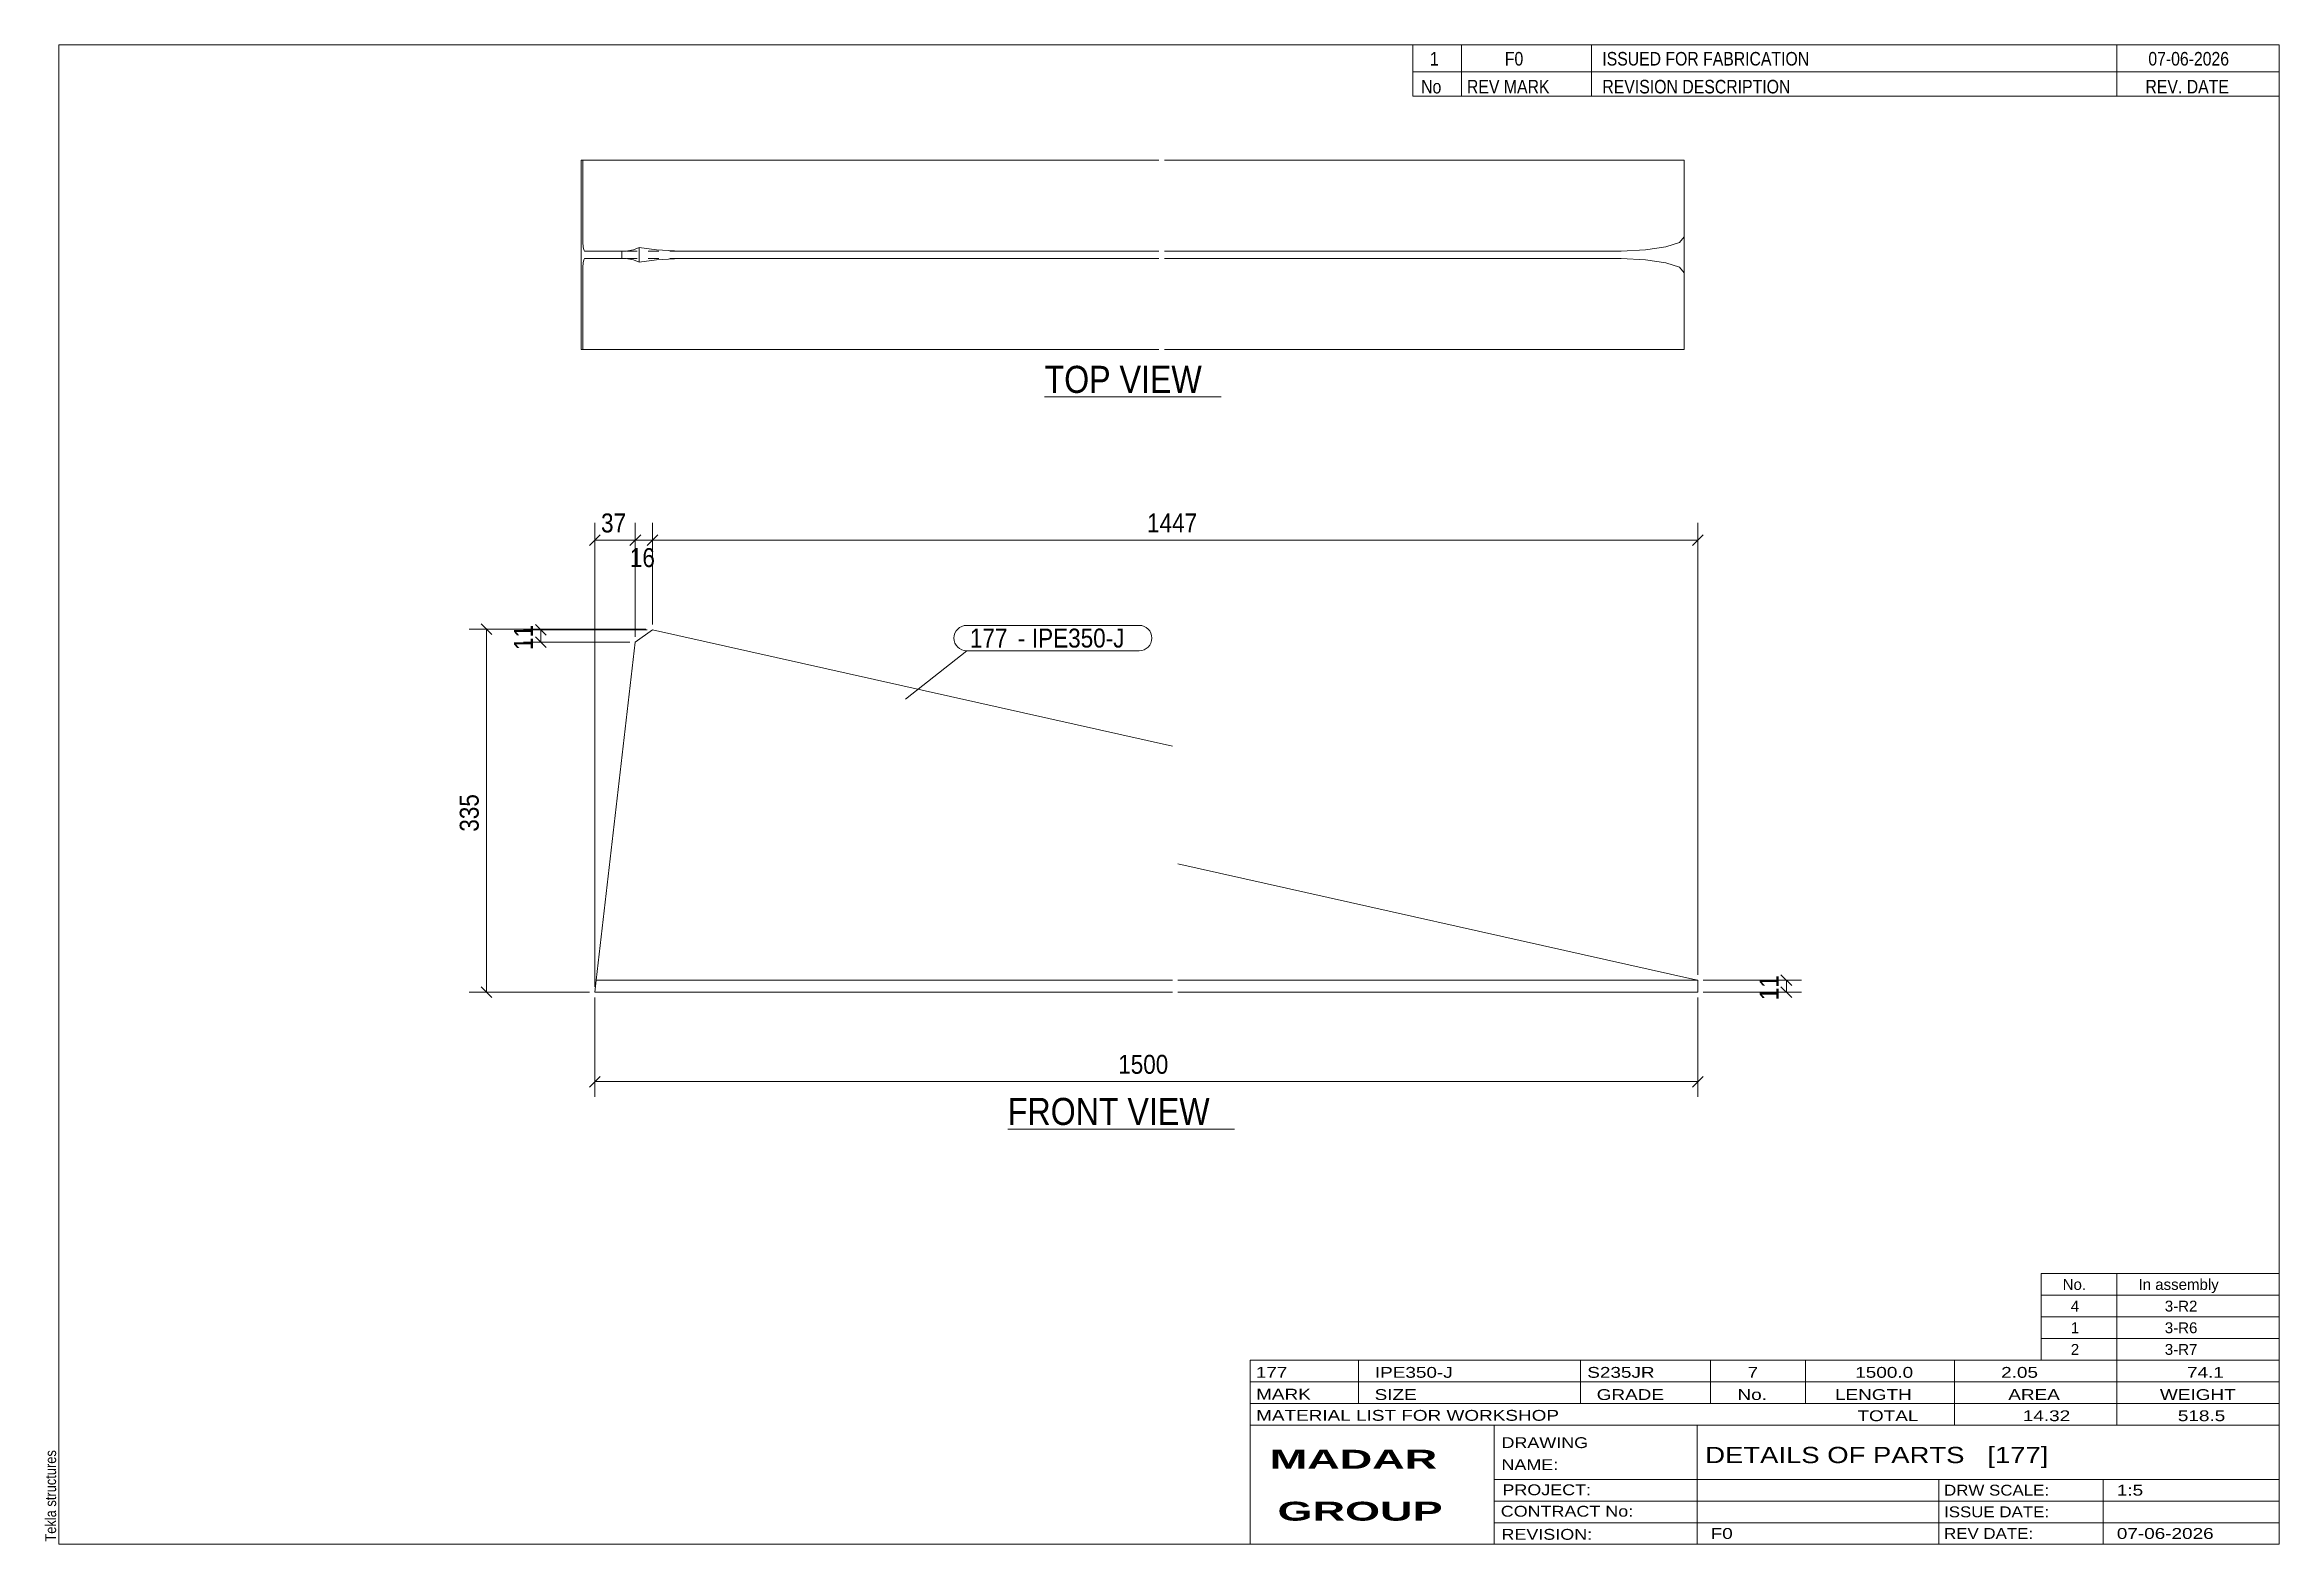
# Model space of a CAD drawing. Header units: millimetres. Extents: x 2 to 415, y 5 to 282.
import ezdxf

# ---------------------------------------------------------------- set-up
doc = ezdxf.new("R2010")
doc.units = ezdxf.units.MM
doc.linetypes.add('XKITLINE00', pattern=[0])
doc.linetypes.add('XKITLINE02', pattern=[4, 2, -2])
for name, color, linetype, lineweight in [('Dimensions', 7, 'Continuous', 0), ('DrawingSheet', 5, 'Continuous', 0), ('OtherObjectType', 7, 'Continuous', 0), ('Part', 2, 'Continuous', 0), ('PartMark', 7, 'Continuous', 0)]:
    doc.layers.add(name, color=color, linetype=linetype, lineweight=lineweight)
doc.styles.add('ARIAL', font='ARIAL.TTF')
doc.styles.add('ARIAL_BOLD', font='ARIALBD.TTF')
doc.styles.add('ARIAL_NARROW', font='ARIALN.TTF')

# ---------------------------------------------------------------- blocks, each defined once
blk = doc.blocks.new('*A1')
at = {"layer": 'Part', "color": 2, "linetype": 'XKITLINE00', "lineweight": 0}
for p, q in [((114.63, 173.91), (111.45, 171.65)), ((114.63, 173.91), (210.63, 152.44)), ((104.24, 109.2), (111.45, 171.65)), ((211.63, 130.67), (306.74, 109.4)), ((103.98, 107), (104.24, 109.2)), ((210.63, 109.2), (104.24, 109.2)), ((307.63, 109.2), (211.63, 109.2)), ((306.74, 109.4), (307.63, 109.2)), ((307.63, 107), (307.63, 109.2)), ((210.63, 107), (103.98, 107)), ((307.63, 107), (211.63, 107))]:
    blk.add_line(p, q, dxfattribs=at)
blk = doc.blocks.new('*A2')
at = {"layer": 'Part', "color": 2, "linetype": 'XKITLINE00', "lineweight": 0}
for p, q in [((101.48, 225.68), (101.48, 260.68)), ((208.13, 260.68), (101.48, 260.68)), ((101.74, 246.48), (101.74, 260.68)), ((305.13, 260.68), (209.13, 260.68)), ((305.13, 260.68), (305.13, 225.68)), ((101.76, 245.49), (101.74, 246.48)), ((101.83, 244.64), (101.76, 245.49)), ((101.92, 244.08), (101.83, 244.64)), ((102.04, 243.88), (101.92, 244.08)), ((109.72, 243.88), (102.04, 243.88)), ((108.95, 242.48), (108.95, 243.88)), ((111.12, 244.08), (109.72, 243.88)), ((112.13, 244.56), (111.12, 244.08)), ((112.13, 241.8), (112.13, 244.56)), ((115.35, 244.08), (112.13, 244.56)), ((119.8, 243.88), (115.35, 244.08)), ((208.13, 243.88), (119.8, 243.88)), ((293.5, 243.88), (209.13, 243.88)), ((297.95, 244.08), (293.5, 243.88)), ((301.72, 244.64), (297.95, 244.08)), ((304.24, 245.49), (301.72, 244.64)), ((305.13, 246.48), (304.24, 245.49)), ((101.74, 239.88), (101.76, 240.88)), ((101.74, 225.68), (101.74, 239.88)), ((101.76, 240.88), (101.83, 241.72)), ((101.83, 241.72), (101.92, 242.28)), ((101.92, 242.28), (102.04, 242.48)), ((109.72, 242.48), (102.04, 242.48)), ((109.72, 242.48), (111.12, 242.28)), ((111.12, 242.28), (112.13, 241.8)), ((112.13, 241.8), (115.35, 242.28)), ((115.35, 242.28), (119.8, 242.48)), ((208.13, 242.48), (119.8, 242.48)), ((293.5, 242.48), (209.13, 242.48)), ((293.5, 242.48), (297.95, 242.28)), ((297.95, 242.28), (301.72, 241.72)), ((301.72, 241.72), (304.24, 240.88)), ((304.24, 240.88), (305.13, 239.88)), ((208.13, 225.68), (101.48, 225.68)), ((305.13, 225.68), (209.13, 225.68))]:
    blk.add_line(p, q, dxfattribs=at)
at = {"layer": 'Part', "color": 7, "linetype": 'XKITLINE02', "lineweight": 0}
for p, q in [((119.8, 243.88), (109.72, 243.88)), ((119.8, 242.48), (109.72, 242.48))]:
    blk.add_line(p, q, dxfattribs=at)
blk = doc.blocks.new('*A3')
at = {"layer": 'DrawingSheet', "color": 5, "linetype": 'XKITLINE00', "lineweight": 0}
for p, q in [((415, 282), (5, 282)), ((5, 282), (5, 5)), ((415, 5), (415, 282)), ((5, 5), (415, 5))]:
    blk.add_line(p, q, dxfattribs=at)
at = {"layer": 'DrawingSheet', "color": 5, "style": 'ARIAL', "width": 0.85}
blk.add_text('Tekla structures', height=2, rotation=90, dxfattribs=at).set_placement((4.5, 5.5))
blk = doc.blocks.new('*A4')
at = {"layer": 'OtherObjectType', "color": 7, "linetype": 'XKITLINE00', "lineweight": 0}
for p, q in [((371, 55), (415, 55)), ((371, 51), (371, 55)), ((385, 51), (385, 55)), ((415, 51), (415, 55)), ((371, 51), (415, 51)), ((371, 47), (371, 51)), ((385, 47), (385, 51)), ((415, 47), (415, 51)), ((371, 47), (415, 47)), ((371, 43), (371, 47)), ((385, 43), (385, 47)), ((415, 43), (415, 47)), ((371, 43), (415, 43)), ((371, 39), (371, 43)), ((385, 39), (385, 43)), ((415, 39), (415, 43)), ((371, 39), (415, 39))]:
    blk.add_line(p, q, dxfattribs=at)
at = {"layer": 'OtherObjectType', "color": 7, "style": 'ARIAL_NARROW', "width": 1.211571}
for s, p in [('No.', (375, 52)), ('In assembly', (389, 52)), ('4', (376.5, 48)), ('3-R2', (393.86, 48)), ('1', (376.5, 44)), ('3-R6', (393.86, 44)), ('2', (376.5, 40)), ('3-R7', (393.86, 40))]:
    blk.add_text(s, height=2, dxfattribs=at).set_placement(p)
blk = doc.blocks.new('*A5')
at = {"layer": 'OtherObjectType', "color": 7, "linetype": 'XKITLINE00', "lineweight": 0}
for p, q in [((255, 282), (415, 282)), ((415, 282), (255, 282)), ((255, 282), (255, 277)), ((264, 282), (264, 277)), ((288, 282), (288, 277)), ((385, 282), (385, 277)), ((415, 282), (415, 277)), ((255, 277), (415, 277)), ((255, 277), (255, 272.5)), ((255, 277), (415, 277)), ((264, 277), (264, 272.5)), ((288, 277), (288, 272.5)), ((385, 277), (385, 272.5)), ((415, 277), (415, 272.5)), ((415, 272.5), (255, 272.5))]:
    blk.add_line(p, q, dxfattribs=at)
at = {"layer": 'OtherObjectType', "color": 7, "style": 'ARIAL_NARROW'}
for s, width, p in [('1', 1.017001, (258.16, 278.15)), ('F0', 1.017001, (272, 278.15)), ('ISSUED FOR FABRICATION', 1.017001, (290, 278.15)), ('07-06-2026', 1.017001, (390.82, 278.15)), ('No', 1.02, (256.54, 273)), ('REV MARK', 1.02, (265, 273)), ('REVISION DESCRIPTION', 1.02, (290, 273)), ('REV. DATE', 1.02, (390.28, 273))]:
    blk.add_text(s, height=2.5, dxfattribs=dict(at, width=width)).set_placement(p)
blk = doc.blocks.new('*A6')
at = {"layer": 'OtherObjectType', "color": 7, "linetype": 'XKITLINE00', "lineweight": 0}
for p, q in [((225, 39), (415, 39)), ((225, 39), (225, 35)), ((225, 39), (415, 39)), ((245, 35), (245, 39)), ((286, 35), (286, 39)), ((310, 35), (310, 39)), ((327.5, 35), (327.5, 39)), ((355, 35), (355, 39)), ((385, 35), (385, 39)), ((415, 35), (415, 39)), ((225, 35), (415, 35)), ((225, 35), (225, 5)), ((225, 35), (415, 35)), ((245, 31), (245, 35)), ((286, 31), (286, 35)), ((310, 31), (310, 35)), ((327.5, 31), (327.5, 35)), ((355, 31), (355, 35)), ((385, 31), (385, 35)), ((415, 31), (415, 35)), ((225, 31), (415, 31)), ((355, 27), (355, 31)), ((385, 27), (385, 31)), ((415, 27), (415, 31)), ((225, 27), (415, 27)), ((270, 21), (270, 27)), ((307.5, 17), (307.5, 27)), ((415, 21), (415, 27)), ((270, 21), (270, 5)), ((415, 17), (415, 21)), ((270, 17), (415, 17)), ((307.5, 5), (307.5, 17)), ((352.16, 13), (352.16, 17)), ((382.5, 5), (382.5, 17)), ((415, 13), (415, 17)), ((270, 13), (415, 13)), ((352.16, 5), (352.16, 13)), ((415, 9), (415, 13)), ((270, 9), (415, 9)), ((415, 5), (415, 9)), ((225, 5), (415, 5)), ((262.5, 5), (415, 5))]:
    blk.add_line(p, q, dxfattribs=at)
at = {"layer": 'OtherObjectType', "color": 7, "style": 'ARIAL_NARROW'}
for s, height, width, p in [('177', 2, 1.525501, (226.01, 35.76)), ('IPE350-J', 2, 1.525501, (248, 35.76)), ('S235JR', 2, 1.525501, (287.22, 35.76)), ('7', 2, 1.525501, (316.82, 35.76)), ('1500.0', 2, 1.525501, (336.7, 35.76)), ('2.05', 2, 1.525501, (363.64, 35.76)), ('74.1', 2, 1.525501, (397.96, 35.76)), ('MARK', 2, 1.525501, (226.08, 31.73)), ('SIZE', 2, 1.525501, (247.96, 31.66)), ('GRADE', 2, 1.525501, (288.96, 31.66)), ('No.', 2, 1.525501, (314.96, 31.66)), ('LENGTH', 2, 1.525501, (332.96, 31.66)), ('AREA', 2, 1.525501, (364.96, 31.66)), ('WEIGHT', 2, 1.525501, (392.96, 31.66)), ('MATERIAL LIST FOR WORKSHOP', 2, 1.525501, (226.08, 27.82)), ('TOTAL', 2, 1.525501, (337.1, 27.75)), ('14.32', 2, 1.525501, (367.64, 27.75)), ('518.5', 2, 1.525501, (396.27, 27.75)), ('DRAWING', 2, 1.445, (271.38, 22.78)), ('NAME:', 2, 1.445, (271.38, 18.72)), ('DETAILS OF PARTS   [177]', 3, 1.474651, (309, 20)), ('PROJECT:', 2, 1.445, (271.55, 14.07)), ('DRW SCALE:', 2, 1.36, (353.1, 14)), ('1:5', 2, 1.525501, (385, 14)), ('CONTRACT No:', 2, 1.445, (271.25, 10.11)), ('ISSUE DATE:', 2, 1.36, (353.1, 10)), ('REVISION:', 2, 1.445, (271.38, 5.84)), ('F0', 2, 1.525501, (310, 6)), ('REV DATE:', 2, 1.36, (353.1, 6)), ('07-06-2026', 2, 1.525501, (385, 6))]:
    blk.add_text(s, height=height, dxfattribs=dict(at, width=width)).set_placement(p)
at = {"layer": 'OtherObjectType', "color": 1, "style": 'ARIAL_BOLD', "width": 1.7}
for s, p in [('MADAR ', (228.58, 18.97)), ('GROUP', (230.03, 9.37))]:
    blk.add_text(s, height=3.5, dxfattribs=at).set_placement(p)
blk = doc.blocks.new('*A7')
at = {"layer": 'Dimensions', "color": 7, "linetype": 'XKITLINE00', "lineweight": 0}
for p, q in [((113.4, 174.04), (80.78, 174.04)), ((82.99, 175.03), (84.97, 173.05)), ((83.98, 107), (83.98, 174.04)), ((82.99, 107.99), (84.97, 106.01)), ((102.98, 107), (80.78, 107))]:
    blk.add_line(p, q, dxfattribs=at)
at = {"layer": 'Dimensions', "color": 3}
for p in [(83.98, 174.04), (83.98, 107)]:
    blk.add_point(p, dxfattribs=at)
at = {"layer": 'Dimensions', "color": 3, "style": 'ARIAL', "width": 0.85}
blk.add_text('335', height=3.5, rotation=90.0002, dxfattribs=at).set_placement((82.53, 136.63))
blk = doc.blocks.new('*A8')
at = {"layer": 'Dimensions', "color": 7, "linetype": 'XKITLINE00', "lineweight": 0}
for p, q in [((113.63, 173.91), (90.78, 173.91)), ((92.99, 174.9), (94.97, 172.92)), ((93.98, 171.65), (93.98, 173.91)), ((110.45, 171.65), (90.78, 171.65)), ((92.99, 172.64), (94.97, 170.66))]:
    blk.add_line(p, q, dxfattribs=at)
at = {"layer": 'Dimensions', "color": 3}
for p in [(93.98, 173.91), (93.98, 171.65)]:
    blk.add_point(p, dxfattribs=at)
at = {"layer": 'Dimensions', "color": 3, "style": 'ARIAL', "width": 0.85}
blk.add_text('11', height=3.5, rotation=90.0002, dxfattribs=at).set_placement((92.53, 170.18))
blk = doc.blocks.new('*A9')
at = {"layer": 'Dimensions', "color": 7, "linetype": 'XKITLINE00', "lineweight": 0}
for p, q in [((308.63, 109.2), (326.78, 109.2)), ((322.99, 110.19), (324.97, 108.21)), ((322.99, 107.99), (324.97, 106.01)), ((323.98, 107), (323.98, 109.2)), ((308.63, 107), (326.78, 107))]:
    blk.add_line(p, q, dxfattribs=at)
at = {"layer": 'Dimensions', "color": 3}
for p in [(323.98, 109.2), (323.98, 107)]:
    blk.add_point(p, dxfattribs=at)
at = {"layer": 'Dimensions', "color": 3, "style": 'ARIAL', "width": 0.85}
blk.add_text('11', height=3.5, rotation=90.0002, dxfattribs=at).set_placement((322.53, 105.5))
blk = doc.blocks.new('*A10')
at = {"layer": 'Dimensions', "color": 7, "linetype": 'XKITLINE00', "lineweight": 0}
for p, q in [((103.98, 106), (103.98, 87.66)), ((307.63, 106), (307.63, 87.66)), ((104.97, 91.44), (102.99, 89.47)), ((308.62, 91.44), (306.64, 89.47)), ((103.98, 90.46), (307.63, 90.46))]:
    blk.add_line(p, q, dxfattribs=at)
at = {"layer": 'Dimensions', "color": 3}
for p in [(103.98, 90.46), (307.63, 90.46)]:
    blk.add_point(p, dxfattribs=at)
at = {"layer": 'Dimensions', "color": 3, "style": 'ARIAL', "width": 0.85}
blk.add_text('1500', height=3.5, dxfattribs=at).set_placement((200.61, 91.91))
blk = doc.blocks.new('*A11')
at = {"layer": 'Dimensions', "color": 7, "linetype": 'XKITLINE00', "lineweight": 0}
for p, q in [((104.97, 191.44), (102.99, 189.47)), ((103.98, 108), (103.98, 193.66)), ((103.98, 190.46), (111.45, 190.46)), ((112.44, 191.44), (110.46, 189.47)), ((111.45, 172.65), (111.45, 193.66))]:
    blk.add_line(p, q, dxfattribs=at)
at = {"layer": 'Dimensions', "color": 3}
for p in [(103.98, 190.46), (111.45, 190.46)]:
    blk.add_point(p, dxfattribs=at)
at = {"layer": 'Dimensions', "color": 3, "style": 'ARIAL', "width": 0.85}
blk.add_text('37', height=3.5, dxfattribs=at).set_placement((105.12, 191.91))
blk = doc.blocks.new('*A12')
at = {"layer": 'Dimensions', "color": 7, "linetype": 'XKITLINE00', "lineweight": 0}
for p, q in [((112.44, 191.44), (110.46, 189.47)), ((111.45, 172.65), (111.45, 193.26)), ((111.45, 190.46), (114.63, 190.46)), ((115.62, 191.44), (113.64, 189.47)), ((114.63, 174.91), (114.63, 193.26))]:
    blk.add_line(p, q, dxfattribs=at)
at = {"layer": 'Dimensions', "color": 3}
for p in [(111.45, 190.46), (114.63, 190.46)]:
    blk.add_point(p, dxfattribs=at)
at = {"layer": 'Dimensions', "color": 3, "style": 'ARIAL', "width": 0.85}
blk.add_text('16', height=3.5, dxfattribs=at).set_placement((110.44, 185.51))
blk = doc.blocks.new('*A13')
at = {"layer": 'Dimensions', "color": 7, "linetype": 'XKITLINE00', "lineweight": 0}
for p, q in [((115.62, 191.44), (113.64, 189.47)), ((114.63, 174.91), (114.63, 193.66)), ((114.63, 190.46), (307.63, 190.46)), ((308.62, 191.44), (306.64, 189.47)), ((307.63, 110.2), (307.63, 193.66))]:
    blk.add_line(p, q, dxfattribs=at)
at = {"layer": 'Dimensions', "color": 3}
for p in [(114.63, 190.46), (307.63, 190.46)]:
    blk.add_point(p, dxfattribs=at)
at = {"layer": 'Dimensions', "color": 3, "style": 'ARIAL', "width": 0.85}
blk.add_text('1447', height=3.5, dxfattribs=at).set_placement((205.94, 191.91))
blk = doc.blocks.new('*A14')
at = {"layer": 'PartMark', "color": 7, "linetype": 'XKITLINE00', "lineweight": 0}
for p, q in [((172.63, 174.74), (204.48, 174.74)), ((161.32, 161.08), (172.63, 170.04)), ((172.63, 170.04), (204.48, 170.04))]:
    blk.add_line(p, q, dxfattribs=at)
for centre, start, end in [((172.63, 172.39), 90, 270), ((204.48, 172.39), 270, 90)]:
    blk.add_arc(centre, 2.35, start, end, dxfattribs=at)
at = {"layer": 'PartMark', "color": 1, "style": 'ARIAL', "width": 0.85}
blk.add_text('177', height=3.5, dxfattribs=at).set_placement((173.23, 170.64))
at = {"layer": 'PartMark', "color": 3, "style": 'ARIAL', "width": 0.85}
for s, p in [('IPE350-J', (184.67, 170.64)), ('-', (182.07, 170.64))]:
    blk.add_text(s, height=3.5, dxfattribs=at).set_placement(p)
blk = doc.blocks.new('*A15')
at = {"layer": 'OtherObjectType', "color": 7, "linetype": 'XKITLINE00', "lineweight": 0}
blk.add_line((180.23, 81.71), (222.08, 81.71), dxfattribs=at)
at = {"layer": 'OtherObjectType', "color": 3, "style": 'ARIAL', "width": 0.85}
blk.add_text('FRONT VIEW', height=5, dxfattribs=at).set_placement((180.23, 82.46))
blk = doc.blocks.new('*A16')
at = {"layer": 'OtherObjectType', "color": 7, "linetype": 'XKITLINE00', "lineweight": 0}
blk.add_line((187.01, 216.93), (219.61, 216.93), dxfattribs=at)
at = {"layer": 'OtherObjectType', "color": 3, "style": 'ARIAL', "width": 0.85}
blk.add_text('TOP VIEW', height=5, dxfattribs=at).set_placement((187.01, 217.68))

msp = doc.modelspace()

# ---------------------------------------------------------------- block references
at = {"lineweight": 0}
for name in ['*A3', '*A5', '*A2', '*A16', '*A11', '*A13', '*A12', '*A7', '*A8', '*A1', '*A14', '*A9', '*A10', '*A15', '*A4', '*A6']:
    msp.add_blockref(name, (0, 0), dxfattribs=at)

doc.saveas('drawing.dxf')
